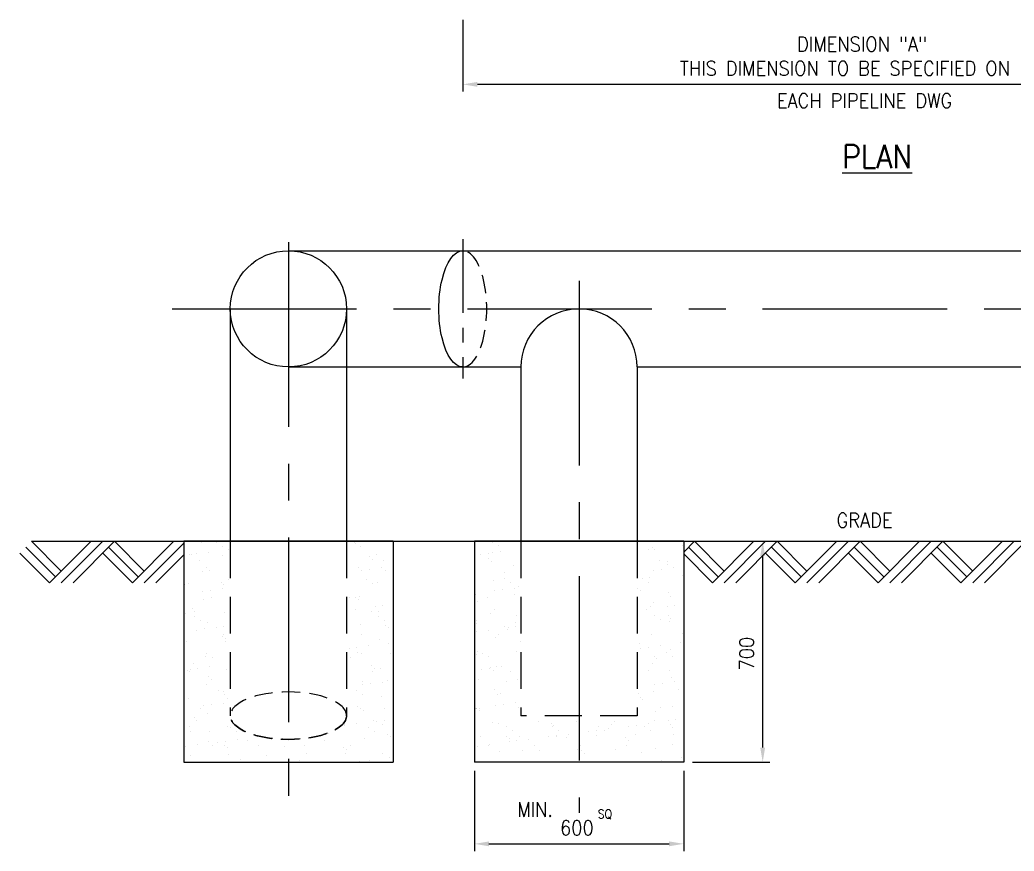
# Model space of a CAD drawing. Header units: metres. Extents: x 32 to 1001, y 122 to 783.
# Drawn here: x 129.5 to 300.5, y 122.5 to 265.5 of the extents above; entities that cross this region are included whole.
import ezdxf
from ezdxf.enums import TextEntityAlignment as Align

# ---------------------------------------------------------------- set-up
doc = ezdxf.new("R2010")
doc.units = ezdxf.units.M
doc.linetypes.add('CENTER', pattern=[50.800000000000004, 31.75, -6.35, 6.35, -6.35])
doc.linetypes.add('HIDDEN', pattern=[9.524999999999999, 6.35, -3.175])
for name, color, linetype in [('CEN. LINE CIRCLE', 30, 'CENTER'), ('CEN. LINE PIPE', 30, 'CENTER'), ('Circle', 3, 'Continuous'), ('DIM', 1, 'Continuous'), ('PIPE LINE', 4, 'Continuous'), ('TEXT', 7, 'Continuous')]:
    doc.layers.add(name, color=color, linetype=linetype)
doc.styles.add('ROMANS', font='romans.shx', dxfattribs={"width": 0.9})

msp = doc.modelspace()

# ---------------------------------------------------------------- linework, layer by layer
at = {"color": 7}
for p, q in [((135.5847688594907, 169.6421035505764), (130.4731325051303, 174.7537399049367)), ((136.5927688594907, 170.6501035505764), (131.4811325051303, 175.7617399049368)), ((134.5767688594907, 168.6341035505763), (141.7044052138511, 175.7617399049368)), ((136.5927688594907, 168.6341035505763), (143.7204052138511, 175.7617399049368)), ((138.6087688594907, 168.6341035505763), (145.7364052138512, 175.7617399049368)), ((149.8400415682117, 169.6421035505764), (144.7284052138511, 174.7537399049367)), ((150.8480415682117, 170.6501035505764), (145.7364052138512, 175.7617399049368)), ((148.8320415682117, 168.6341035505763), (155.9596779225722, 175.7617399049368)), ((150.8480415682117, 168.6341035505763), (157.6734231542124, 175.4594851365772)), ((193.6734231542124, 175.7617399049367), (157.6734231542124, 175.7617399049367)), ((157.6734231542124, 175.7617399049367), (157.6734231542124, 137.7617399049366)), ((157.6734231542124, 175.7617399049367), (165.6734231542124, 175.7617399049366)), ((193.6734231542124, 175.7617399049367), (185.6734231542124, 175.7617399049366)), ((193.6734231542124, 175.7617399049367), (193.6734231542124, 137.7617399049366)), ((207.6734231542123, 175.7617399049367), (207.6734231542122, 137.7617399049367)), ((243.6734231542123, 175.7617399049367), (207.6734231542123, 175.7617399049367)), ((207.6734231542123, 175.7617399049367), (215.6734231542123, 175.7617399049366)), ((243.6734231542123, 175.7617399049367), (235.6734231542123, 175.7617399049366)), ((243.6734231542123, 175.7617399049367), (243.6734231542122, 137.7617399049367)), ((243.6734231542122, 173.9118488842511), (245.5233141748979, 175.7617399049368)), ((249.6269505292584, 169.6421035505764), (244.5153141748979, 174.7537399049367)), ((250.6349505292583, 170.6501035505764), (245.5233141748979, 175.7617399049368)), ((248.6189505292583, 168.6341035505763), (255.7465868836188, 175.7617399049368)), ((250.6349505292583, 168.6341035505763), (257.7625868836187, 175.7617399049368)), ((252.6509505292584, 168.6341035505763), (259.7785868836188, 175.7617399049368)), ((263.8822232379794, 169.6421035505764), (258.7705868836188, 174.7537399049367)), ((264.8902232379793, 170.6501035505764), (259.7785868836188, 175.7617399049368)), ((262.8742232379793, 168.6341035505763), (270.0018595923398, 175.7617399049368)), ((264.8902232379793, 168.6341035505763), (272.0178595923396, 175.7617399049368)), ((266.9062232379794, 168.6341035505763), (274.0338595923398, 175.7617399049368)), ((278.1374959467003, 169.6421035505764), (273.0258595923398, 174.7537399049367)), ((279.1454959467002, 170.6501035505764), (274.0338595923398, 175.7617399049368)), ((277.1294959467002, 168.6341035505763), (284.2571323010607, 175.7617399049368)), ((279.1454959467002, 168.6341035505763), (286.2731323010606, 175.7617399049368)), ((281.1614959467003, 168.6341035505763), (288.2891323010607, 175.7617399049368)), ((292.3927686554213, 169.6421035505764), (287.2811323010607, 174.7537399049367)), ((293.4007686554212, 170.6501035505764), (288.2891323010607, 175.7617399049368)), ((291.3847686554212, 168.6341035505763), (298.5124050097817, 175.7617399049368)), ((293.4007686554212, 168.6341035505763), (300.5284050097815, 175.7617399049368)), ((295.4167686554213, 168.6341035505763), (302.5444050097817, 175.7617399049368)), ((134.5767688594907, 168.6341035505763), (129.4651325051303, 173.7457399049368)), ((148.8320415682117, 168.6341035505763), (143.7204052138513, 173.7457399049368)), ((152.8640415682117, 168.6341035505763), (157.6734231542123, 173.443485136577)), ((248.6189505292583, 168.6341035505763), (243.6734231542122, 173.5796309256226)), ((262.8742232379793, 168.6341035505763), (257.762586883619, 173.7457399049368)), ((277.1294959467002, 168.6341035505763), (272.0178595923398, 173.7457399049368)), ((291.3847686554212, 168.6341035505763), (286.2731323010609, 173.7457399049368)), ((157.6734231542124, 137.7617399049367), (193.6734231542124, 137.7617399049367)), ((243.6734231542123, 137.7617399049367), (207.6734231542123, 137.7617399049367))]:
    msp.add_line(p, q, dxfattribs=at)
at = {"color": 7, "linetype": 'Continuous'}
for p, q in [((160.7223967653418, 175.5278589721931), (160.7223967653418, 175.5278589721931)), ((163.3126258939742, 175.5543810296211), (163.3126258939742, 175.5543810296211)), ((164.3837330301565, 174.8720105270206), (164.3837330301565, 174.8720105270206)), ((187.0423970012179, 175.5974965699775), (187.0423970012179, 175.5974965699775)), ((187.125240286746, 175.4260253515168), (187.125240286746, 175.4260253515168)), ((188.1135041374003, 174.915126067377), (188.1135041374003, 174.915126067377)), ((210.7721681084617, 175.6406121103337), (210.7721681084617, 175.6406121103337)), ((211.8432752446441, 174.9582416077333), (211.8432752446441, 174.9582416077333)), ((238.24331235965, 174.7149375444322), (238.24331235965, 174.7149375444322)), ((242.41186291812, 175.6980994974757), (242.41186291812, 175.6980994974757)), ((243.4829700543024, 175.0157289948752), (243.4829700543024, 175.0157289948752)), ((158.5773232363865, 173.4551800007389), (158.5773232363865, 173.4551800007389)), ((159.0124839818934, 173.508623227816), (159.0124839818934, 173.508623227816)), ((159.8994149590285, 173.6292366780644), (159.8994149590285, 173.6292366780644)), ((161.9643963162979, 173.9010966312203), (161.9643963162979, 173.9010966312203)), ((164.3080996183179, 173.2623584493594), (164.3080996183179, 173.2623584493594)), ((165.4144261449065, 174.3553016749076), (165.4144261449065, 174.3553016749076)), ((189.6533642746679, 173.1094265296027), (189.6533642746679, 173.1094265296027)), ((190.8121450482119, 173.5319994271561), (190.8121450482119, 173.5319994271561)), ((208.778913673166, 173.487902388405), (208.778913673166, 173.487902388405)), ((210.101005395808, 173.6619590657304), (210.101005395808, 173.6619590657304)), ((210.1305560547975, 172.7975354207314), (210.1305560547975, 172.7975354207314)), ((210.8186428602592, 173.8328038548958), (210.8186428602592, 173.8328038548958)), ((212.1659867530774, 173.9338190188863), (212.1659867530774, 173.9338190188863)), ((215.616016581686, 174.3880240625737), (215.616016581686, 174.3880240625737)), ((237.6854094373345, 174.3807705580353), (237.6854094373345, 174.3807705580353)), ((238.7114834685245, 174.2859377625962), (238.7114834685245, 174.2859377625962)), ((160.3297950179985, 172.4011048708734), (160.3297950179985, 172.4011048708734)), ((161.5406079698153, 171.1920244059019), (161.5406079698153, 171.1920244059019)), ((187.7491664720155, 171.1816933020392), (187.7491664720155, 171.1816933020392)), ((190.1215353835423, 172.6804267477667), (190.1215353835423, 172.6804267477667)), ((191.6546780275174, 171.2334539963802), (191.6546780275174, 171.2334539963802)), ((191.9694898276568, 172.4585922580153), (191.9694898276568, 172.4585922580153)), ((207.7556642840628, 171.4824977297789), (207.7556642840628, 171.4824977297789)), ((207.7893372324859, 172.4873359515862), (207.7893372324859, 172.4873359515862)), ((210.5987271636719, 172.3685356388954), (210.5987271636719, 172.3685356388954)), ((214.4043457132352, 171.5673033320621), (214.4043457132352, 171.5673033320621)), ((239.4290320421443, 172.5448233387281), (239.4290320421443, 172.5448233387281)), ((240.9083911431293, 171.8369443098588), (240.9083911431293, 171.8369443098588)), ((240.9212511024118, 172.2610587923305), (240.9212511024118, 172.2610587923305)), ((241.8562684642969, 171.2661763840462), (241.8562684642969, 171.2661763840462)), ((160.8823998949403, 170.6337265988997), (160.8823998949403, 170.6337265988997)), ((162.0087790786898, 170.7630246240659), (162.0087790786898, 170.7630246240659)), ((188.2676049476061, 170.7875373658989), (188.2676049476061, 170.7875373658989)), ((189.5896966702481, 170.9615940432243), (189.5896966702481, 170.9615940432243)), ((192.3313030174296, 170.6555477775011), (192.3313030174296, 170.6555477775011)), ((212.8084947975592, 170.3436566686297), (212.8084947975592, 170.3436566686297)), ((237.8454125669329, 169.4866381847419), (237.8454125669329, 169.4866381847419)), ((238.4691953843856, 170.8202597535649), (238.4691953843856, 170.8202597535649)), ((239.7912871070276, 170.9943164308903), (239.7912871070276, 170.9943164308903)), ((243.4493750903337, 169.9444599704164), (243.4493750903337, 169.9444599704164)), ((157.8194213187439, 168.2834204737828), (157.8194213187439, 168.2834204737828)), ((158.5251819918234, 168.4972211592654), (158.5251819918234, 168.4972211592654)), ((164.2185467125771, 168.7381456538002), (164.2185467125771, 168.7381456538002)), ((164.4681027479162, 168.3682260760659), (164.4681027479162, 168.3682260760659)), ((165.3639985580556, 169.1939635086512), (165.3639985580556, 169.1939635086512)), ((189.0937696652993, 169.2370790490077), (189.0937696652993, 169.2370790490077)), ((190.1648768014817, 168.5547085464072), (190.1648768014817, 168.5547085464072)), ((190.9721481778104, 168.6378670538627), (190.9721481778104, 168.6378670538627)), ((210.9786459898576, 168.9386714816024), (210.9786459898576, 168.9386714816024)), ((212.8235407725431, 169.280194589364), (212.8235407725431, 169.280194589364)), ((213.8946479087254, 168.5978240867636), (213.8946479087254, 168.5978240867636)), ((214.5078568302173, 167.6656896873715), (214.5078568302173, 167.6656896873715)), ((215.3366187854811, 168.0270578467156), (215.3366187854811, 168.0270578467156)), ((235.8138105656107, 167.7151667378443), (235.8138105656107, 167.7151667378443)), ((236.5533118797869, 169.3233101297204), (236.5533118797869, 169.3233101297204)), ((237.6244190159692, 168.6409396271199), (237.6244190159692, 168.6409396271199)), ((160.9191933135263, 167.1870506692241), (160.9191933135263, 167.1870506692241)), ((162.2412850361683, 167.3611073465495), (162.2412850361683, 167.3611073465495)), ((162.3811676820799, 166.0406873499037), (162.3811676820799, 166.0406873499037)), ((164.3062663934377, 167.6329672997054), (164.3062663934377, 167.6329672997054)), ((186.1109387893236, 166.0838028902601), (186.1109387893236, 166.0838028902601)), ((187.2238624806286, 166.1096557230148), (187.2238624806286, 166.1096557230148)), ((187.909169601614, 166.2875609287458), (187.909169601614, 166.2875609287458)), ((207.9156674136612, 166.5883653564855), (207.9156674136612, 166.5883653564855)), ((209.8407098965674, 166.1269184306164), (209.8407098965674, 166.1269184306164)), ((211.1207837503059, 167.2197730568901), (211.1207837503059, 167.2197730568901)), ((212.4428754729479, 167.3938297342156), (212.4428754729479, 167.3938297342156)), ((214.5643488428337, 166.6731709587687), (214.5643488428337, 166.6731709587687)), ((236.2819816744851, 167.2861669560083), (236.2819816744851, 167.2861669560083)), ((241.0683942727277, 166.9428119365654), (241.0683942727277, 166.9428119365654)), ((241.4804047062258, 166.1844058177583), (241.4804047062258, 166.1844058177583)), ((161.0424030245386, 165.7395942256063), (161.0424030245386, 165.7395942256063)), ((187.692033589503, 165.6806559411789), (187.692033589503, 165.6806559411789)), ((190.6094750247461, 164.519408034384), (190.6094750247461, 164.519408034384)), ((191.9315667473881, 164.6934647117095), (191.9315667473881, 164.6934647117095)), ((207.7010542607581, 165.7977646141435), (207.7010542607581, 165.7977646141435)), ((208.1692253696326, 165.3687648323076), (208.1692253696326, 165.3687648323076)), ((238.0054156965313, 164.5925058114485), (238.0054156965313, 164.5925058114485)), ((238.4917493083724, 165.2612879857427), (238.4917493083724, 165.2612879857427)), ((240.8110654615256, 164.5521304220501), (240.8110654615256, 164.5521304220501)), ((242.1331571841676, 164.7261870993755), (242.1331571841676, 164.7261870993755)), ((157.9794244483422, 163.3892881004894), (157.9794244483422, 163.3892881004894)), ((159.111106175776, 164.1922535993141), (159.111106175776, 164.1922535993141)), ((159.5054475197225, 162.819174140896), (159.5054475197225, 162.819174140896)), ((159.5792772846505, 163.7632538174781), (159.5792772846505, 163.7632538174781)), ((164.6281058775147, 163.4740937027726), (164.6281058775147, 163.4740937027726)), ((187.1594451961375, 164.0652029906967), (187.1594451961375, 164.0652029906967)), ((189.9018012233903, 163.6557769709132), (189.9018012233903, 163.6557769709132)), ((191.1321513074087, 163.7437346805692), (191.1321513074087, 163.7437346805692)), ((191.1451423293807, 162.8766615280379), (191.1451423293807, 162.8766615280379)), ((210.3789930035199, 163.3438858620419), (210.3789930035199, 163.3438858620419)), ((211.1386491194561, 164.044539108309), (211.1386491194561, 164.044539108309)), ((214.8749134366245, 162.9197770683942), (214.8749134366245, 162.9197770683942)), ((237.361035632917, 164.0979253783627), (237.361035632917, 164.0979253783627)), ((238.6046845438683, 162.9628926087506), (238.6046845438683, 162.9628926087506)), ((241.0198732962943, 162.9446891638286), (241.0198732962943, 162.9446891638286)), ((241.4880444051688, 162.5156893819926), (241.4880444051688, 162.5156893819926)), ((160.5765546559048, 162.1368036382955), (160.5765546559048, 162.1368036382955)), ((161.2024061541371, 160.8454618523129), (161.2024061541371, 160.8454618523129)), ((161.7890449185378, 161.7383748472124), (161.7890449185378, 161.7383748472124)), ((163.2610633906664, 160.9189213377092), (163.2610633906664, 160.9189213377092)), ((164.5831551133084, 161.0929780150346), (164.5831551133084, 161.0929780150346)), ((188.0691727312123, 161.3934285554523), (188.0691727312123, 161.3934285554523)), ((192.2162494655631, 162.1942910254374), (192.2162494655631, 162.1942910254374)), ((192.4299252113122, 161.3391781489991), (192.4299252113122, 161.3391781489991)), ((192.8980963201867, 160.9101783671632), (192.8980963201867, 160.9101783671632)), ((208.0360968703924, 162.2230347190082), (208.0360968703924, 162.2230347190082)), ((208.0756705432597, 161.6942329831921), (208.0756705432597, 161.6942329831921)), ((212.9071169914418, 161.0272870401278), (212.9071169914418, 161.0272870401278)), ((213.4626538274458, 160.9516437253752), (213.4626538274458, 160.9516437253752)), ((214.724351972432, 161.7790385854753), (214.724351972432, 161.7790385854753)), ((214.7847455500877, 161.1257004027007), (214.7847455500877, 161.1257004027007)), ((239.6757916800507, 162.2805221061502), (239.6757916800507, 162.2805221061502)), ((241.2283974023262, 162.0486795632719), (241.2283974023262, 162.0486795632719)), ((157.7460522047884, 160.192856340866), (157.7460522047884, 160.192856340866)), ((159.8110335620578, 160.4647162940219), (159.8110335620578, 160.4647162940219)), ((164.3171689064597, 159.4217760252983), (164.3171689064597, 159.4217760252983)), ((164.4325403461613, 159.6802698289339), (164.4325403461613, 159.6802698289339)), ((188.1623114534051, 159.7233853692903), (188.1623114534051, 159.7233853692903)), ((207.9476426415678, 160.225578728532), (207.9476426415678, 160.225578728532)), ((210.0126239988372, 160.4974386816879), (210.0126239988372, 160.4974386816879)), ((211.2986522490544, 159.1504067350156), (211.2986522490544, 159.1504067350156)), ((211.8920825606489, 159.7665009096466), (211.8920825606489, 159.7665009096466)), ((213.3752881003162, 160.5982872582918), (213.3752881003162, 160.5982872582918)), ((238.1654188261298, 159.6983734381551), (238.1654188261298, 159.6983734381551)), ((243.5317773703072, 159.8239882967885), (243.5317773703072, 159.8239882967885)), ((158.1394275779407, 158.495155727196), (158.1394275779407, 158.495155727196)), ((164.7853400153341, 158.9927762434624), (164.7853400153341, 158.9927762434624)), ((164.788109007113, 158.5799613294791), (164.788109007113, 158.5799613294791)), ((187.436333916008, 157.5252137060259), (187.436333916008, 157.5252137060259)), ((189.5013152732774, 157.7970736591818), (189.5013152732774, 157.7970736591818)), ((191.2921544370072, 158.8496023072758), (191.2921544370072, 158.8496023072758)), ((192.951345101886, 158.2512787028692), (192.951345101886, 158.2512787028692)), ((215.5850557342035, 158.5734082880262), (215.5850557342035, 158.5734082880262)), ((236.0622475143332, 158.2615171791548), (236.0622475143332, 158.2615171791548)), ((236.3158326301456, 157.3838794163666), (236.3158326301456, 157.3838794163666)), ((237.6379243527876, 157.557936093692), (237.6379243527876, 157.557936093692)), ((239.702905710057, 157.8297960468479), (239.702905710057, 157.8297960468479)), ((243.1529355386656, 158.2840010905352), (243.1529355386656, 158.2840010905352)), ((161.3624092837355, 155.9513294790194), (161.3624092837355, 155.9513294790194)), ((161.5568201838039, 156.4587566199261), (161.5568201838039, 156.4587566199261)), ((162.6279273199863, 155.7763861173257), (162.6279273199863, 155.7763861173257)), ((186.114242193366, 157.3511570287005), (186.114242193366, 157.3511570287005)), ((186.35769842723, 155.8195016576821), (186.35769842723, 155.8195016576821)), ((187.472299429351, 156.6560061643254), (187.472299429351, 156.6560061643254)), ((188.2291758608108, 156.4992961821589), (188.2291758608108, 156.4992961821589)), ((193.1965149934622, 156.5162440070681), (193.1965149934622, 156.5162440070681)), ((207.9494912094806, 156.344115055454), (207.9494912094806, 156.344115055454)), ((208.235673672858, 156.8001006098987), (208.235673672858, 156.8001006098987)), ((209.0163623982913, 156.544987700639), (209.0163623982913, 156.544987700639)), ((210.0874695344737, 155.8626171980385), (210.0874695344737, 155.8626171980385)), ((214.8843551020304, 156.8849062121818), (214.8843551020304, 156.8849062121818)), ((238.5903715022551, 155.9449183572407), (238.5903715022551, 155.9449183572407)), ((240.6560572079497, 156.6024750877807), (240.6560572079497, 156.6024750877807)), ((241.3884005319245, 157.1545471899785), (241.3884005319245, 157.1545471899785)), ((241.7271643441321, 155.9201045851803), (241.7271643441321, 155.9201045851803)), ((159.3595431244984, 154.7386040406246), (159.3595431244984, 154.7386040406246)), ((162.1529036391977, 154.1965869625071), (162.1529036391977, 154.1965869625071)), ((165.6029334678063, 154.6507920061944), (165.6029334678063, 154.6507920061944)), ((190.0004234172729, 154.3394073424112), (190.0004234172729, 154.3394073424112)), ((210.2895127187079, 153.9574493970172), (210.2895127187079, 153.9574493970172)), ((210.4776151974025, 154.0275162335399), (210.4776151974025, 154.0275162335399)), ((211.4586553786528, 154.2562743617221), (211.4586553786528, 154.2562743617221)), ((212.3544940759773, 154.2293093501731), (212.3544940759773, 154.2293093501731)), ((238.3254219557281, 154.8042410648617), (238.3254219557281, 154.8042410648617)), ((239.0585426111295, 155.5159185754047), (239.0585426111295, 155.5159185754047)), ((158.2994307075391, 153.6010233539025), (158.2994307075391, 153.6010233539025)), ((158.5739893078282, 153.3054804611786), (158.5739893078282, 153.3054804611786)), ((158.7658305592864, 153.7506703320257), (158.7658305592864, 153.7506703320257)), ((160.0879222819283, 153.9247270093512), (160.0879222819283, 153.9247270093512)), ((161.8876671124203, 152.4220052187105), (161.8876671124203, 152.4220052187105)), ((164.9481121367114, 153.6858289561857), (164.9481121367114, 153.6858289561857)), ((190.2136841174865, 153.3629678483204), (190.2136841174865, 153.3629678483204)), ((190.4685945261473, 153.9104075605753), (190.4685945261473, 153.9104075605753)), ((191.4521575666055, 153.9554699339824), (191.4521575666055, 153.9554699339824)), ((208.967420996066, 153.7833927196918), (208.967420996066, 153.7833927196918)), ((210.9457863062769, 153.5985164517039), (210.9457863062769, 153.5985164517039)), ((213.9434552247302, 153.4060833886768), (213.9434552247302, 153.4060833886768)), ((237.673226331974, 153.4491989290332), (237.673226331974, 153.4491989290332)), ((241.2683102450168, 153.4910396051391), (241.2683102450168, 153.4910396051391)), ((241.548403661523, 152.2604148166852), (241.548403661523, 152.2604148166852)), ((161.5224124133339, 151.057197105726), (161.5224124133339, 151.057197105726)), ((162.3558382212947, 151.9930054368745), (162.3558382212947, 151.9930054368745)), ((188.3891789904091, 151.6051638088655), (188.3891789904091, 151.6051638088655)), ((188.4561122705062, 151.0830276971857), (188.4561122705062, 151.0830276971857)), ((189.7782039931481, 151.2570843745111), (189.7782039931481, 151.2570843745111)), ((191.8431853504175, 151.528944327667), (191.8431853504175, 151.528944327667)), ((192.6783621600346, 151.8855285903096), (192.6783621600346, 151.8855285903096)), ((208.3956768024564, 151.9059682366053), (208.3956768024564, 151.9059682366053)), ((213.1555539401642, 151.5736374814383), (213.1555539401642, 151.5736374814383)), ((215.0443582316288, 151.9907738388885), (215.0443582316288, 151.9907738388885)), ((238.6577027072855, 151.1157500848517), (238.6577027072855, 151.1157500848517)), ((239.9797944299275, 151.2898067621772), (239.9797944299275, 151.2898067621772)), ((242.0447757871969, 151.5616667153331), (242.0447757871969, 151.5616667153331)), ((163.6081928478853, 150.0983390989564), (163.6081928478853, 150.0983390989564)), ((164.565605855182, 149.9681264666089), (164.565605855182, 149.9681264666089)), ((164.6792999840677, 149.4159685963559), (164.6792999840677, 149.4159685963559)), ((187.337963955129, 150.1414546393128), (187.337963955129, 150.1414546393128)), ((188.4090710913114, 149.4590841367124), (188.4090710913114, 149.4590841367124)), ((191.6121606962041, 149.0613375606891), (191.6121606962041, 149.0613375606891)), ((211.0677350623727, 150.1845701796692), (211.0677350623727, 150.1845701796692)), ((211.6186585082513, 149.3621419884288), (211.6186585082513, 149.3621419884288)), ((212.1388421985551, 149.5021996770687), (212.1388421985551, 149.5021996770687)), ((235.8686133057988, 149.5453152174251), (235.8686133057988, 149.5453152174251)), ((236.1608697082157, 148.9451475506528), (236.1608697082157, 148.9451475506528)), ((238.4854250853266, 149.9101086915683), (238.4854250853266, 149.9101086915683)), ((242.7074298720311, 150.242057566811), (242.7074298720311, 150.242057566811)), ((158.4594338371375, 148.7068909806092), (158.4594338371375, 148.7068909806092)), ((161.1077006364264, 147.4825410005108), (161.1077006364264, 147.4825410005108)), ((162.4297923590684, 147.6565976778363), (162.4297923590684, 147.6565976778363)), ((164.4947737163377, 147.9284576309922), (164.4947737163377, 147.9284576309922)), ((165.1081152663099, 148.7916965828922), (165.1081152663099, 148.7916965828922)), ((187.5709216232336, 147.3396365358234), (187.5709216232336, 147.3396365358234)), ((211.3092910732056, 147.5152633881769), (211.3092910732056, 147.5152633881769)), ((212.6313827958476, 147.6893200655023), (212.6313827958476, 147.6893200655023)), ((214.696364153117, 147.9611800186582), (214.696364153117, 147.9611800186582)), ((236.6290408170901, 148.5161477688169), (236.6290408170901, 148.5161477688169)), ((241.7084067911213, 147.3662824433917), (241.7084067911213, 147.3662824433917)), ((159.458165318381, 145.4222344121226), (159.458165318381, 145.4222344121226)), ((160.6253619719095, 146.9450629402089), (160.6253619719095, 146.9450629402089)), ((161.6824155429323, 146.1630647324326), (161.6824155429323, 146.1630647324326)), ((188.039092732108, 146.9106367539874), (188.039092732108, 146.9106367539874)), ((188.5491821200077, 146.7110314355722), (188.5491821200077, 146.7110314355722)), ((192.2650567815679, 147.0025503273507), (192.2650567815679, 147.0025503273507)), ((207.859261244597, 147.0610583444896), (207.859261244597, 147.0610583444896)), ((208.0481134033632, 147.0277454269521), (208.0481134033632, 147.0277454269521)), ((208.084904186397, 147.0312940209216), (208.084904186397, 147.0312940209216)), ((208.5162845122376, 146.5987456451161), (208.5162845122376, 146.5987456451161)), ((208.5556799320549, 147.0118358633119), (208.5556799320549, 147.0118358633119)), ((215.2043613612273, 147.096641465595), (215.2043613612273, 147.096641465595)), ((238.8388084509774, 146.4912687985512), (238.8388084509774, 146.4912687985512)), ((239.7245989960553, 147.0887814080634), (239.7245989960553, 147.0887814080634)), ((157.749641809552, 143.7235497312012), (157.749641809552, 143.7235497312012)), ((158.6194369667359, 143.8127586073157), (158.6194369667359, 143.8127586073157)), ((159.9263364272554, 144.9932346302867), (159.9263364272554, 144.9932346302867)), ((165.2681183959082, 143.8975642095988), (165.2681183959082, 143.8975642095988)), ((165.6595655119666, 143.7379215779867), (165.6595655119666, 143.7379215779867)), ((185.2746162079556, 144.1983686373387), (185.2746162079556, 144.1983686373387)), ((185.2829711617679, 144.0888333688276), (185.2829711617679, 144.0888333688276)), ((187.3479525190373, 144.3606933219835), (187.3479525190373, 144.3606933219835)), ((189.3893366192104, 143.781037118343), (189.3893366192104, 143.781037118343)), ((190.2488603659953, 144.8857577837218), (190.2488603659953, 144.8857577837218)), ((190.7979823476459, 144.8148983656708), (190.7979823476459, 144.8148983656708)), ((191.7721638258024, 144.1672051873955), (191.7721638258024, 144.1672051873955)), ((192.1200740702879, 144.9889550429962), (192.1200740702879, 144.9889550429962)), ((210.7260521461249, 144.5738666748504), (210.7260521461249, 144.5738666748504)), ((211.7786616378497, 144.4680096151353), (211.7786616378497, 144.4680096151353)), ((213.1191077264541, 143.8241526586994), (213.1191077264541, 143.8241526586994)), ((218.6389304028777, 144.715171890535), (218.6389304028777, 144.715171890535)), ((220.8897406587698, 144.4865610855085), (220.8897406587698, 144.4865610855085)), ((221.0290314288687, 143.8385245054848), (221.0290314288687, 143.8385245054848)), ((221.3579117676442, 144.0575613036725), (221.3579117676442, 144.0575613036725)), ((225.28761183205, 144.7999774928181), (225.28761183205, 144.7999774928181)), ((228.9389551312833, 143.8528963522703), (228.9389551312833, 143.8528963522703)), ((231.2032439262544, 144.2619755659791), (231.2032439262544, 144.2619755659791)), ((231.7851594498969, 144.7688140428751), (231.7851594498969, 144.7688140428751)), ((234.1624698759053, 143.947499079168), (234.1624698759053, 143.947499079168)), ((235.4845615985473, 144.1215557564935), (235.4845615985473, 144.1215557564935)), ((236.8488788336979, 143.8672681990558), (236.8488788336979, 143.8672681990558)), ((237.5495429558167, 144.3934157096494), (237.5495429558167, 144.3934157096494)), ((238.6454282149249, 145.0159763182748), (238.6454282149249, 145.0159763182748)), ((240.9995727844253, 144.8476207533367), (240.9995727844253, 144.8476207533367)), ((241.3669324388993, 144.1746699766371), (241.3669324388993, 144.1746699766371)), ((241.8351035477738, 143.7456701948011), (241.8351035477738, 143.7456701948011)), ((242.3216645070672, 145.0216774306622), (242.3216645070672, 145.0216774306622)), ((158.8207489457344, 143.0411792286007), (158.8207489457344, 143.0411792286007)), ((162.1361040611428, 142.968355660021), (162.1361040611428, 142.968355660021)), ((166.730672648149, 143.0555510753862), (166.730672648149, 143.0555510753862)), ((170.2866736220861, 142.1145333431647), (170.2866736220861, 142.1145333431647)), ((182.6132958412723, 142.6564645511497), (182.6132958412723, 142.6564645511497)), ((190.4604437553928, 143.0986666157426), (190.4604437553928, 143.0986666157426)), ((192.7769843539172, 142.5691589618077), (192.7769843539172, 142.5691589618077)), ((193.2451554627917, 142.1401591799717), (193.2451554627917, 142.1401591799717)), ((208.7156830616533, 142.1177034900185), (208.7156830616533, 142.1177034900185)), ((213.2541761340468, 142.2572678529363), (213.2541761340468, 142.2572678529363)), ((214.1902148626365, 143.1417821560989), (214.1902148626365, 143.1417821560989)), ((215.3643644908256, 142.2025090923015), (215.3643644908256, 142.2025090923015)), ((220.4882640588654, 142.1472557308307), (220.4882640588654, 142.1472557308307)), ((221.8103557815074, 142.3213124081561), (221.8103557815074, 142.3213124081561)), ((221.8619121086724, 142.1713456423584), (221.8619121086724, 142.1713456423584)), ((222.1001385650511, 143.1561540028844), (222.1001385650511, 143.1561540028844)), ((223.5676794015315, 142.0326823334069), (223.5676794015315, 142.0326823334069)), ((223.8753371387768, 142.593172361312), (223.8753371387768, 142.593172361312)), ((227.3253669673854, 143.0473774049994), (227.3253669673854, 143.0473774049994)), ((228.6474586900273, 143.2214340823248), (228.6474586900273, 143.2214340823248)), ((228.7221808737005, 142.4185079177582), (228.7221808737005, 142.4185079177582)), ((230.0100622674656, 143.1705258496698), (230.0100622674656, 143.1705258496698)), ((230.7124400472967, 143.4932940354807), (230.7124400472967, 143.4932940354807)), ((235.3708623028729, 142.5033135200413), (235.3708623028729, 142.5033135200413)), ((237.9199859698803, 143.1848976964553), (237.9199859698803, 143.1848976964553)), ((241.8684099207197, 142.4721500700982), (241.8684099207197, 142.4721500700982)), ((157.9345595276882, 140.4883466721527), (157.9345595276882, 140.4883466721527)), ((159.9995408849576, 140.7602066253087), (159.9995408849576, 140.7602066253087)), ((161.8424186725306, 141.2689323591391), (161.8424186725306, 141.2689323591391)), ((162.6767346359909, 140.5846454192391), (162.6767346359909, 140.5846454192391)), ((163.4495707135661, 141.214411668996), (163.4495707135661, 141.214411668996)), ((164.6642280490647, 140.6517568381069), (164.6642280490647, 140.6517568381069)), ((164.7716624362081, 141.3884683463214), (164.7716624362081, 141.3884683463214)), ((166.8366437934775, 141.6603282994773), (166.8366437934775, 141.6603282994773)), ((168.7026874375586, 141.5160946345388), (168.7026874375586, 141.5160946345388)), ((170.5866583384055, 140.5990172660246), (170.5866583384055, 140.5990172660246)), ((174.9777313165493, 140.4271713185775), (174.9777313165493, 140.4271713185775)), ((175.351368866731, 141.600900236822), (175.351368866731, 141.600900236822)), ((178.4965820408201, 140.6133891128099), (178.4965820408201, 140.6133891128099)), ((181.8489164845781, 141.569736786879), (181.8489164845781, 141.569736786879)), ((185.1414198291942, 140.3398657292356), (185.1414198291942, 140.3398657292356)), ((186.4065057432347, 140.6277609595954), (186.4065057432347, 140.6277609595954)), ((188.709185249606, 141.8168990622787), (188.709185249606, 141.8168990622787)), ((208.1361499644675, 140.5210690598188), (208.1361499644675, 140.5210690598188)), ((210.1362768504785, 140.6708764999517), (210.1362768504785, 140.6708764999517)), ((210.2011313217369, 140.7929290129747), (210.2011313217369, 140.7929290129747)), ((213.6511611503455, 141.247134056662), (213.6511611503455, 141.247134056662)), ((213.7223472429212, 141.8282680711004), (213.7223472429212, 141.8282680711004)), ((214.9732528729875, 141.4211907339875), (214.9732528729875, 141.4211907339875)), ((217.0382342302568, 141.6930506871434), (217.0382342302568, 141.6930506871434)), ((218.046200552893, 140.6852483467373), (218.046200552893, 140.6852483467373)), ((225.9561242553076, 140.6996201935227), (225.9561242553076, 140.6996201935227)), ((233.7313679141763, 141.945376744065), (233.7313679141763, 141.945376744065)), ((233.8660479577221, 140.7139920403082), (233.8660479577221, 140.7139920403082)), ((234.1995390230508, 141.516376962229), (234.1995390230508, 141.516376962229)), ((241.7759716601368, 140.7283638870936), (241.7759716601368, 140.7283638870936)), ((158.7794400963342, 138.9186262340223), (158.7794400963342, 138.9186262340223)), ((165.1323991579391, 140.2227570562709), (165.1323991579391, 140.2227570562709)), ((165.4281215255065, 139.0034318363053), (165.4281215255065, 139.0034318363053)), ((171.9256691433534, 138.9722683863623), (171.9256691433534, 138.9722683863623)), ((178.7859379083817, 139.2194306617621), (178.7859379083817, 139.2194306617621)), ((185.4346193375539, 139.3042362640452), (185.4346193375539, 139.3042362640452)), ((185.6095909380687, 139.9108659473996), (185.6095909380687, 139.9108659473996)), ((191.9321669554007, 139.2730728141021), (191.9321669554007, 139.2730728141021)), ((211.938664767448, 139.5738772418419), (211.938664767448, 139.5738772418419)), ((215.9321148768086, 139.8033891008347), (215.9321148768086, 139.8033891008347)), ((218.798933532476, 139.8210395172416), (218.798933532476, 139.8210395172416)), ((225.4476149616484, 139.9058451195247), (225.4476149616484, 139.9058451195247)), ((226.0958033894534, 139.7160835114928), (226.0958033894534, 139.7160835114928)), ((226.5639744983279, 139.2870837296568), (226.5639744983279, 139.2870837296568)), ((231.9451625794953, 139.8746816695817), (231.9451625794953, 139.8746816695817)), ((236.4093066569381, 139.4914979919634), (236.4093066569381, 139.4914979919634)), ((238.8054313445233, 140.1218439449813), (238.8054313445233, 140.1218439449813)), ((243.3414428615652, 138.579491421822), (243.3414428615652, 138.579491421822)), ((167.3421667918264, 138.1978780860053), (167.3421667918264, 138.1978780860053)), ((177.5058553044712, 138.1105724966634), (177.5058553044712, 138.1105724966634)), ((187.6248412389079, 137.8207040373127), (187.6248412389079, 137.8207040373127)), ((187.819358571956, 137.8859869771339), (187.819358571956, 137.8859869771339)), ((189.6898225961772, 138.0925639904686), (189.6898225961772, 138.0925639904686)), ((193.1398524247858, 138.5467690341559), (193.1398524247858, 138.5467690341559)), ((237.8264316756872, 137.8534264249787), (237.8264316756872, 137.8534264249787)), ((239.8914130329566, 138.1252863781346), (239.8914130329566, 138.1252863781346))]:
    msp.add_line(p, q, dxfattribs=at)
at = {"layer": 'CEN. LINE CIRCLE', "color": 7, "ltscale": 0.4}
msp.add_line((205.6805308093271, 227.7617399049367), (205.6727770037473, 203.7617399049367), dxfattribs=at)
at = {"layer": 'CEN. LINE PIPE', "color": 7}
for p, q in [((175.6734231542123, 227.2158567931692), (175.6734231542123, 129.0555724119315)), ((225.6734231542123, 220.5785042632021), (225.6734231542123, 129.0555724119315)), ((155.6586315658213, 215.7617399049367), (395.8361306265125, 215.7617399049367))]:
    msp.add_line(p, q, dxfattribs=at)
at = {"layer": 'Circle', "color": 7}
msp.add_circle((175.6734231542123, 215.7617399049367), 10, dxfattribs=at)
msp.add_arc((225.6734231542123, 205.7617399049367), 10, 0, 180, dxfattribs=at)
at = {"layer": 'Circle', "color": 7, "extrusion": (0, 0, -1)}
msp.add_ellipse((205.6766539065372, 215.7617399049367), major_axis=(-0.003230752324952846, -10), ratio=0.4125781178827792, start_param=6.282918719654401, end_param=9.42477796076938, dxfattribs=at)
at = {"layer": 'Circle', "color": 7, "linetype": 'HIDDEN', "ltscale": 0.5}
msp.add_ellipse((205.6701924018873, 215.7617399049367), major_axis=(0.003230752324952846, -10), ratio=0.4125781178827792, start_param=6.282918719654401, end_param=9.42477796076938, dxfattribs=at)
at = {"layer": 'Circle', "color": 7, "linetype": 'HIDDEN', "ltscale": 0.5, "extrusion": (0, 0, -1)}
for end_param in [9.42477796076938, 6.283185307179586]:
    msp.add_ellipse((175.6734231542124, 145.7617399049367), major_axis=(-10, 0), ratio=0.4084079875601532, start_param=3.141592653589793, end_param=end_param, dxfattribs=at)
at = {"layer": 'DIM', "color": 7}
for p, q in [((205.6766539065374, 265.4827661315458), (205.6766539065374, 253.1395245698513)), ((343.3181082857965, 254.3895245698513), (208.1766539065374, 254.3895245698513)), ((245.1734231542123, 175.7617399049367), (258.5216726694625, 175.7617399049367)), ((257.2716726694625, 140.2617399049367), (257.2716726694625, 173.2617399049367)), ((245.1734231542123, 137.7617399049367), (258.5216726694625, 137.7617399049367)), ((207.6734231542123, 136.2617399049367), (207.6734231542123, 122.4559082479427)), ((243.6734231542122, 136.2617399049367), (243.6734231542122, 122.4559082479427)), ((210.1734231542123, 123.7059082479427), (241.1734231542122, 123.7059082479427))]:
    msp.add_line(p, q, dxfattribs=at)
for points in [[(208.1766539065374, 254.806191236518), (208.1766539065374, 253.9728579031847), (205.6766539065374, 254.3895245698513)], [(256.8550060027958, 173.2617399049367), (257.6883393361292, 173.2617399049367), (257.2716726694625, 175.7617399049367)], [(256.8550060027958, 140.2617399049367), (257.6883393361292, 140.2617399049367), (257.2716726694625, 137.7617399049367)], [(210.1734231542123, 124.1225749146094), (210.1734231542123, 123.289241581276), (207.6734231542123, 123.7059082479427)], [(241.1734231542122, 124.1225749146094), (241.1734231542122, 123.289241581276), (243.6734231542122, 123.7059082479427)]]:
    msp.add_solid(points, dxfattribs=at)
at = {"layer": 'PIPE LINE', "color": 7}
for p, q in [((175.6734231542123, 225.7617399049367), (375.8213390381216, 225.7617399049367)), ((165.6734231542124, 215.7617399049367), (165.6734231542124, 175.7617399049366)), ((185.6734231542124, 215.7617399049367), (185.6734231542124, 175.7617399049366)), ((175.6734231542123, 205.7617399049367), (215.6734231542123, 205.7617399049367)), ((215.6734231542123, 205.7617399049367), (215.6734231542123, 175.7617399049367)), ((235.6734231542123, 205.7617399049367), (235.6734231542123, 175.7617399049367)), ((235.6734231542123, 205.7617399049367), (315.8213390381216, 205.7617399049366)), ((131.4811325051303, 175.7617399049368), (420.0136296872035, 175.7617399049365))]:
    msp.add_line(p, q, dxfattribs=at)
at = {"layer": 'PIPE LINE', "color": 7, "linetype": 'HIDDEN'}
for p, q in [((165.6734231542124, 175.7617399049367), (165.6734231542124, 145.7617399049367)), ((165.6734231542124, 175.7617399049366), (165.6734231542124, 145.7617399049367)), ((185.6734231542124, 175.7617399049366), (185.6734231542124, 145.7617399049366)), ((215.6734231542123, 175.7617399049367), (215.6734231542123, 145.7617399049367)), ((235.6734231542123, 175.7617399049367), (235.6734231542123, 145.7617399049367)), ((235.6734231542123, 145.7617399049367), (215.6734231542123, 145.7617399049367))]:
    msp.add_line(p, q, dxfattribs=at)

# ---------------------------------------------------------------- texts
at = {"layer": 'DIM', "color": 7, "style": 'ROMANS', "width": 0.9}
for s, p in [('DIMENSION "A"', (263.1580953818812, 260.056191236518)), ('THIS DIMENSION TO BE SPECIFIED ON', (243.0152382390241, 255.8895245698513)), ('600', (222.4055660113551, 125.2059082479427))]:
    msp.add_text(s, height=2.5, dxfattribs=at).set_placement(p)
for s, height, p in [('EACH PIPELINE DWG', 2.5, (274.7917822857733, 250.3226531185337)), ('GRADE', 2.5, (274.7917822857733, 178.1344329569497)), ('MIN.', 2.5, (218.1081655636997, 128.3811220269495)), ('SQ', 1.5, (230.1319645995197, 128.0951822357708))]:
    msp.add_text(s, height=height, dxfattribs=at).set_placement(p, align=Align.CENTER)
msp.add_text('700', height=2.5, rotation=90, dxfattribs=at).set_placement((255.7716726694625, 153.547454190651))
at = {"layer": 'TEXT', "color": 7, "style": 'ROMANS', "width": 0.9}
msp.add_text('%%UPLAN', height=4, dxfattribs=at).set_placement((276.9693319642755, 241.9600145602171), align=Align.MIDDLE)

doc.saveas('drawing.dxf')
